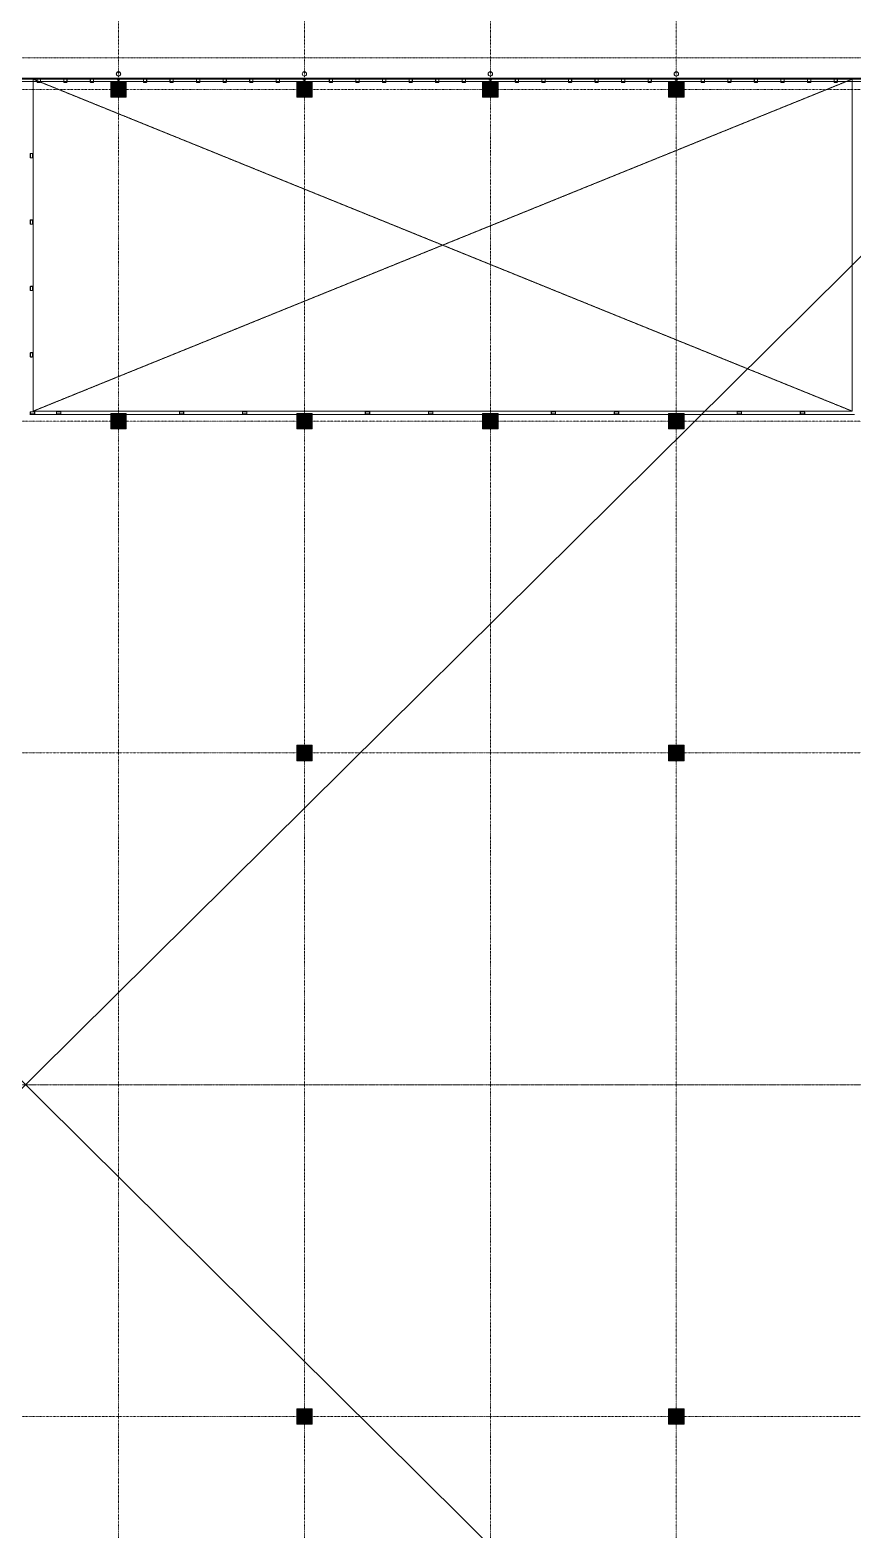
# Model space of a CAD drawing. Extents: x -32000 to 401936, y -48083 to 131250.
# Drawn here: x 197602 to 234782, y 24912 to 92686 of the extents above; entities that cross this region are included whole.
import ezdxf

# ---------------------------------------------------------------- set-up
doc = ezdxf.new("R2010")
doc.units = 0
doc.header["$LTSCALE"] = 10
for name, pattern in [('H12PL4$0$JJP_三點線', [0.9, 0.3, -0.15, 0, -0.15, 0, -0.15, 0, -0.15]), ('XFM7P40ICA$0$H12PL4$0$CENTERK1', [0.0983, 0.0833, -0.005, 0.005, -0.005]), ('XFM7P40ICA$0$H12PL4$0$DOTK1', [0.01, 0.005, -0.005]), ('XFM7P40ICA$0$H12PL4$0$JJP_三點線', [0.9, 0.3, -0.15, 0, -0.15, 0, -0.15, 0, -0.15]), ('XFM7P40ICA$0$H12PL4$0$TAI_虛線', [5.644, 2.822, -2.822])]:
    doc.linetypes.add(name, pattern=pattern)
for name, color, linetype in [('H12PL4$0$A-OBJE-2D', 252, 'Continuous'), ('H12PL4$0$A-OBJE-MEP', 252, 'Continuous'), ('H12PL4$0$A-WALL-EX', 252, 'Continuous'), ('H12PL4$0$S-COL', 252, 'Continuous'), ('H12PL4$0$S-GRID', 252, 'Continuous'), ('XFM7P40ICA$0$H12PL4$0$A-OBJE-MEP', 252, 'Continuous'), ('XFM7P40ICA$0$H12PL4$0$A-ROOF', 252, 'Continuous'), ('XFM7P40ICA$0$H12PL4$0$A-WALL-EX', 252, 'Continuous'), ('XFM7P40ICA$0$H12PL4$0$Hattch', 252, 'Continuous'), ('XFM7P40ICA$0$H12PL4$0$L40_19_DRAN', 252, 'Continuous'), ('XFM7P40ICA$0$H12PL4$0$L40_19_SIAGE1', 252, 'Continuous'), ('XFM7P40ICA$0$H12PL4$0$L40_19_SIAGE3', 252, 'Continuous'), ('XFM7P40ICA$0$H12PL4$0$L40_19_STEEL2', 252, 'Continuous'), ('XFM7P40ICA$0$H12PL4$0$L40_19_STEEL3', 252, 'Continuous'), ('XFM7P40ICA$0$H12PL4$0$L40_19_SUGATA3', 252, 'Continuous'), ('XFM7P40ICA$0$H12PL4$0$L40_19_SUGATAD', 252, 'Continuous'), ('XFM7P40ICA$0$H12PL4$0$S-COL', 252, 'Continuous'), ('XFM7P40ICA$0$H12PL4$0$S-GRID', 252, 'Continuous')]:
    doc.layers.add(name, color=color, linetype=linetype)

# ---------------------------------------------------------------- blocks, each defined once
blk = doc.blocks.new('XFM7P40ICA$0$H12PL4')
at = {"layer": 'XFM7P40ICA$0$H12PL4$0$Hattch', "linetype": 'Continuous', "lineweight": 0}
for points in [[(201250, 89650), (201950, 89650), (201950, 90350), (201250, 90350)], [(209650, 89650), (210350, 89650), (210350, 90350), (209650, 90350)], [(218050, 89650), (218750, 89650), (218750, 90350), (218050, 90350)], [(226450, 89650), (227150, 89650), (227150, 90350), (226450, 90350)], [(201250, 74650), (201950, 74650), (201950, 75350), (201250, 75350)], [(209650, 74650), (210350, 74650), (210350, 75350), (209650, 75350)], [(218050, 74650), (218750, 74650), (218750, 75350), (218050, 75350)], [(226450, 74650), (227150, 74650), (227150, 75350), (226450, 75350)], [(209650, 59650), (210350, 59650), (210350, 60350), (209650, 60350)], [(226450, 59650), (227150, 59650), (227150, 60350), (226450, 60350)], [(209650, 29650), (210350, 29650), (210350, 30350), (209650, 30350)], [(226450, 29650), (227150, 29650), (227150, 30350), (226450, 30350)]]:
    blk.add_hatch(color=256, dxfattribs=at).paths.add_polyline_path(points)
at = {"layer": 'XFM7P40ICA$0$H12PL4$0$A-OBJE-MEP', "lineweight": 0, "flags": 128}
for points in [[(201695, 90700, 1), (201505, 90700, 1)], [(210095, 90700, 1), (209905, 90700, 1)], [(218495, 90700, 1), (218305, 90700, 1)], [(226895, 90700, 1), (226705, 90700, 1)]]:
    blk.add_lwpolyline(points, format="xyb", close=True, dxfattribs=at)
at = {"layer": 'XFM7P40ICA$0$H12PL4$0$A-OBJE-MEP', "lineweight": 0}
for centre in [(201600, 90700), (210000, 90700), (218400, 90700), (226800, 90700)]:
    blk.add_circle(centre, 100, dxfattribs=at)
at = {"layer": 'XFM7P40ICA$0$H12PL4$0$A-ROOF', "linetype": 'XFM7P40ICA$0$H12PL4$0$TAI_虛線', "lineweight": 0, "flags": 128}
blk.add_lwpolyline([(151609, 45000), (243635, 45000)], dxfattribs=at)
at = {"layer": 'XFM7P40ICA$0$H12PL4$0$A-WALL-EX', "lineweight": 0, "flags": 128}
for points in [[(243600, 90500), (151700, 90500)], [(151700, 90465), (243600, 90465)]]:
    blk.add_lwpolyline(points, dxfattribs=at)
at = {"layer": 'XFM7P40ICA$0$H12PL4$0$L40_19_DRAN', "lineweight": 0}
for centre in [(201600, 90700), (210000, 90700), (218400, 90700), (226800, 90700)]:
    blk.add_circle(centre, 100, dxfattribs=at)
at = {"layer": 'XFM7P40ICA$0$H12PL4$0$L40_19_SIAGE1', "lineweight": 0}
for p, q in [((243600, 90500), (151700, 90500)), ((197740, 90465), (197740, 75450)), ((234750, 90465), (234750, 75450)), ((201250, 75300), (197590, 75300)), ((197740, 75450), (234750, 75450)), ((209650, 75300), (201950, 75300)), ((218050, 75300), (210350, 75300)), ((226450, 75300), (218750, 75300)), ((234850, 75300), (227150, 75300))]:
    blk.add_line(p, q, dxfattribs=at)
at = {"layer": 'XFM7P40ICA$0$H12PL4$0$L40_19_SIAGE3', "lineweight": 0}
blk.add_line((151665, 90465), (234900, 90465), dxfattribs=at)
at = {"layer": 'XFM7P40ICA$0$H12PL4$0$L40_19_STEEL2', "lineweight": 0, "flags": 128}
for points in [[(201250, 89650), (201250, 90350), (201950, 90350), (201950, 89650)], [(201275, 89675), (201275, 90325), (201925, 90325), (201925, 89675)], [(209650, 89650), (209650, 90350), (210350, 90350), (210350, 89650)], [(209675, 89675), (209675, 90325), (210325, 90325), (210325, 89675)], [(218050, 89650), (218050, 90350), (218750, 90350), (218750, 89650)], [(218075, 89675), (218075, 90325), (218725, 90325), (218725, 89675)], [(226450, 89650), (226450, 90350), (227150, 90350), (227150, 89650)], [(226475, 89675), (226475, 90325), (227125, 90325), (227125, 89675)], [(201250, 75350), (201250, 74650), (201950, 74650), (201950, 75350)], [(201275, 75325), (201275, 74675), (201925, 74675), (201925, 75325)], [(209650, 75350), (209650, 74650), (210350, 74650), (210350, 75350)], [(209675, 75325), (209675, 74675), (210325, 74675), (210325, 75325)], [(218050, 75350), (218050, 74650), (218750, 74650), (218750, 75350)], [(218075, 75325), (218075, 74675), (218725, 74675), (218725, 75325)], [(226450, 75350), (226450, 74650), (227150, 74650), (227150, 75350)], [(226475, 75325), (226475, 74675), (227125, 74675), (227125, 75325)], [(209650, 59650), (209650, 60350), (210350, 60350), (210350, 59650)], [(209675, 59675), (209675, 60325), (210325, 60325), (210325, 59675)], [(226450, 59650), (226450, 60350), (227150, 60350), (227150, 59650)], [(226475, 59675), (226475, 60325), (227125, 60325), (227125, 59675)], [(209650, 29650), (209650, 30350), (210350, 30350), (210350, 29650)], [(209675, 29675), (209675, 30325), (210325, 30325), (210325, 29675)], [(226450, 29650), (226450, 30350), (227150, 30350), (227150, 29650)], [(226475, 29675), (226475, 30325), (227125, 30325), (227125, 29675)]]:
    blk.add_lwpolyline(points, close=True, dxfattribs=at)
at = {"layer": 'XFM7P40ICA$0$H12PL4$0$L40_19_STEEL3', "lineweight": 0, "flags": 128}
for points in [[(198061.5, 90315), (197938.5, 90315, -0.4142136), (197925, 90328.5), (197925, 90451.5, -0.4142136), (197938.5, 90465), (198061.5, 90465, -0.4142136), (198075, 90451.5), (198075, 90328.5, -0.4142136)], [(198061.5, 90319.5), (197938.5, 90319.5, -0.4142136), (197929.5, 90328.5), (197929.5, 90451.5, -0.4142136), (197938.5, 90460.5), (198061.5, 90460.5, -0.4142136), (198070.5, 90451.5), (198070.5, 90328.5, -0.4142136)], [(199261.5, 90315), (199138.5, 90315, -0.4142136), (199125, 90328.5), (199125, 90451.5, -0.4142136), (199138.5, 90465), (199261.5, 90465, -0.4142136), (199275, 90451.5), (199275, 90328.5, -0.4142136)], [(199261.5, 90319.5), (199138.5, 90319.5, -0.4142136), (199129.5, 90328.5), (199129.5, 90451.5, -0.4142136), (199138.5, 90460.5), (199261.5, 90460.5, -0.4142136), (199270.5, 90451.5), (199270.5, 90328.5, -0.4142136)], [(200461.5, 90315), (200338.5, 90315, -0.4142136), (200325, 90328.5), (200325, 90451.5, -0.4142136), (200338.5, 90465), (200461.5, 90465, -0.4142136), (200475, 90451.5), (200475, 90328.5, -0.4142136)], [(200461.5, 90319.5), (200338.5, 90319.5, -0.4142136), (200329.5, 90328.5), (200329.5, 90451.5, -0.4142136), (200338.5, 90460.5), (200461.5, 90460.5, -0.4142136), (200470.5, 90451.5), (200470.5, 90328.5, -0.4142136)], [(201636.5, 90415), (201563.5, 90415, -0.4142136), (201550, 90428.5), (201550, 90451.5, -0.4142136), (201563.5, 90465), (201636.5, 90465, -0.4142136), (201650, 90451.5), (201650, 90428.5, -0.4142136)], [(201636.5, 90419.5), (201563.5, 90419.5, -0.4142136), (201554.5, 90428.5), (201554.5, 90451.5, -0.4142136), (201563.5, 90460.5), (201636.5, 90460.5, -0.4142136), (201645.5, 90451.5), (201645.5, 90428.5, -0.4142136)], [(202861.5, 90315), (202738.5, 90315, -0.4142136), (202725, 90328.5), (202725, 90451.5, -0.4142136), (202738.5, 90465), (202861.5, 90465, -0.4142136), (202875, 90451.5), (202875, 90328.5, -0.4142136)], [(202861.5, 90319.5), (202738.5, 90319.5, -0.4142136), (202729.5, 90328.5), (202729.5, 90451.5, -0.4142136), (202738.5, 90460.5), (202861.5, 90460.5, -0.4142136), (202870.5, 90451.5), (202870.5, 90328.5, -0.4142136)], [(204061.5, 90315), (203938.5, 90315, -0.4142136), (203925, 90328.5), (203925, 90451.5, -0.4142136), (203938.5, 90465), (204061.5, 90465, -0.4142136), (204075, 90451.5), (204075, 90328.5, -0.4142136)], [(204061.5, 90319.5), (203938.5, 90319.5, -0.4142136), (203929.5, 90328.5), (203929.5, 90451.5, -0.4142136), (203938.5, 90460.5), (204061.5, 90460.5, -0.4142136), (204070.5, 90451.5), (204070.5, 90328.5, -0.4142136)], [(205261.5, 90315), (205138.5, 90315, -0.4142136), (205125, 90328.5), (205125, 90451.5, -0.4142136), (205138.5, 90465), (205261.5, 90465, -0.4142136), (205275, 90451.5), (205275, 90328.5, -0.4142136)], [(205261.5, 90319.5), (205138.5, 90319.5, -0.4142136), (205129.5, 90328.5), (205129.5, 90451.5, -0.4142136), (205138.5, 90460.5), (205261.5, 90460.5, -0.4142136), (205270.5, 90451.5), (205270.5, 90328.5, -0.4142136)], [(206461.5, 90315), (206338.5, 90315, -0.4142136), (206325, 90328.5), (206325, 90451.5, -0.4142136), (206338.5, 90465), (206461.5, 90465, -0.4142136), (206475, 90451.5), (206475, 90328.5, -0.4142136)], [(206461.5, 90319.5), (206338.5, 90319.5, -0.4142136), (206329.5, 90328.5), (206329.5, 90451.5, -0.4142136), (206338.5, 90460.5), (206461.5, 90460.5, -0.4142136), (206470.5, 90451.5), (206470.5, 90328.5, -0.4142136)], [(207661.5, 90315), (207538.5, 90315, -0.4142136), (207525, 90328.5), (207525, 90451.5, -0.4142136), (207538.5, 90465), (207661.5, 90465, -0.4142136), (207675, 90451.5), (207675, 90328.5, -0.4142136)], [(207661.5, 90319.5), (207538.5, 90319.5, -0.4142136), (207529.5, 90328.5), (207529.5, 90451.5, -0.4142136), (207538.5, 90460.5), (207661.5, 90460.5, -0.4142136), (207670.5, 90451.5), (207670.5, 90328.5, -0.4142136)], [(208861.5, 90315), (208738.5, 90315, -0.4142136), (208725, 90328.5), (208725, 90451.5, -0.4142136), (208738.5, 90465), (208861.5, 90465, -0.4142136), (208875, 90451.5), (208875, 90328.5, -0.4142136)], [(208861.5, 90319.5), (208738.5, 90319.5, -0.4142136), (208729.5, 90328.5), (208729.5, 90451.5, -0.4142136), (208738.5, 90460.5), (208861.5, 90460.5, -0.4142136), (208870.5, 90451.5), (208870.5, 90328.5, -0.4142136)], [(210036.5, 90415), (209963.5, 90415, -0.4142136), (209950, 90428.5), (209950, 90451.5, -0.4142136), (209963.5, 90465), (210036.5, 90465, -0.4142136), (210050, 90451.5), (210050, 90428.5, -0.4142136)], [(210036.5, 90419.5), (209963.5, 90419.5, -0.4142136), (209954.5, 90428.5), (209954.5, 90451.5, -0.4142136), (209963.5, 90460.5), (210036.5, 90460.5, -0.4142136), (210045.5, 90451.5), (210045.5, 90428.5, -0.4142136)], [(211261.5, 90315), (211138.5, 90315, -0.4142136), (211125, 90328.5), (211125, 90451.5, -0.4142136), (211138.5, 90465), (211261.5, 90465, -0.4142136), (211275, 90451.5), (211275, 90328.5, -0.4142136)], [(211261.5, 90319.5), (211138.5, 90319.5, -0.4142136), (211129.5, 90328.5), (211129.5, 90451.5, -0.4142136), (211138.5, 90460.5), (211261.5, 90460.5, -0.4142136), (211270.5, 90451.5), (211270.5, 90328.5, -0.4142136)], [(212461.5, 90315), (212338.5, 90315, -0.4142136), (212325, 90328.5), (212325, 90451.5, -0.4142136), (212338.5, 90465), (212461.5, 90465, -0.4142136), (212475, 90451.5), (212475, 90328.5, -0.4142136)], [(212461.5, 90319.5), (212338.5, 90319.5, -0.4142136), (212329.5, 90328.5), (212329.5, 90451.5, -0.4142136), (212338.5, 90460.5), (212461.5, 90460.5, -0.4142136), (212470.5, 90451.5), (212470.5, 90328.5, -0.4142136)], [(213661.5, 90315), (213538.5, 90315, -0.4142136), (213525, 90328.5), (213525, 90451.5, -0.4142136), (213538.5, 90465), (213661.5, 90465, -0.4142136), (213675, 90451.5), (213675, 90328.5, -0.4142136)], [(213661.5, 90319.5), (213538.5, 90319.5, -0.4142136), (213529.5, 90328.5), (213529.5, 90451.5, -0.4142136), (213538.5, 90460.5), (213661.5, 90460.5, -0.4142136), (213670.5, 90451.5), (213670.5, 90328.5, -0.4142136)], [(214861.5, 90315), (214738.5, 90315, -0.4142136), (214725, 90328.5), (214725, 90451.5, -0.4142136), (214738.5, 90465), (214861.5, 90465, -0.4142136), (214875, 90451.5), (214875, 90328.5, -0.4142136)], [(214861.5, 90319.5), (214738.5, 90319.5, -0.4142136), (214729.5, 90328.5), (214729.5, 90451.5, -0.4142136), (214738.5, 90460.5), (214861.5, 90460.5, -0.4142136), (214870.5, 90451.5), (214870.5, 90328.5, -0.4142136)], [(216061.5, 90315), (215938.5, 90315, -0.4142136), (215925, 90328.5), (215925, 90451.5, -0.4142136), (215938.5, 90465), (216061.5, 90465, -0.4142136), (216075, 90451.5), (216075, 90328.5, -0.4142136)], [(216061.5, 90319.5), (215938.5, 90319.5, -0.4142136), (215929.5, 90328.5), (215929.5, 90451.5, -0.4142136), (215938.5, 90460.5), (216061.5, 90460.5, -0.4142136), (216070.5, 90451.5), (216070.5, 90328.5, -0.4142136)], [(217261.5, 90315), (217138.5, 90315, -0.4142136), (217125, 90328.5), (217125, 90451.5, -0.4142136), (217138.5, 90465), (217261.5, 90465, -0.4142136), (217275, 90451.5), (217275, 90328.5, -0.4142136)], [(217261.5, 90319.5), (217138.5, 90319.5, -0.4142136), (217129.5, 90328.5), (217129.5, 90451.5, -0.4142136), (217138.5, 90460.5), (217261.5, 90460.5, -0.4142136), (217270.5, 90451.5), (217270.5, 90328.5, -0.4142136)], [(218436.5, 90415), (218363.5, 90415, -0.4142136), (218350, 90428.5), (218350, 90451.5, -0.4142136), (218363.5, 90465), (218436.5, 90465, -0.4142136), (218450, 90451.5), (218450, 90428.5, -0.4142136)], [(218436.5, 90419.5), (218363.5, 90419.5, -0.4142136), (218354.5, 90428.5), (218354.5, 90451.5, -0.4142136), (218363.5, 90460.5), (218436.5, 90460.5, -0.4142136), (218445.5, 90451.5), (218445.5, 90428.5, -0.4142136)], [(219661.5, 90315), (219538.5, 90315, -0.4142136), (219525, 90328.5), (219525, 90451.5, -0.4142136), (219538.5, 90465), (219661.5, 90465, -0.4142136), (219675, 90451.5), (219675, 90328.5, -0.4142136)], [(219661.5, 90319.5), (219538.5, 90319.5, -0.4142136), (219529.5, 90328.5), (219529.5, 90451.5, -0.4142136), (219538.5, 90460.5), (219661.5, 90460.5, -0.4142136), (219670.5, 90451.5), (219670.5, 90328.5, -0.4142136)], [(220861.5, 90315), (220738.5, 90315, -0.4142136), (220725, 90328.5), (220725, 90451.5, -0.4142136), (220738.5, 90465), (220861.5, 90465, -0.4142136), (220875, 90451.5), (220875, 90328.5, -0.4142136)], [(220861.5, 90319.5), (220738.5, 90319.5, -0.4142136), (220729.5, 90328.5), (220729.5, 90451.5, -0.4142136), (220738.5, 90460.5), (220861.5, 90460.5, -0.4142136), (220870.5, 90451.5), (220870.5, 90328.5, -0.4142136)], [(222061.5, 90315), (221938.5, 90315, -0.4142136), (221925, 90328.5), (221925, 90451.5, -0.4142136), (221938.5, 90465), (222061.5, 90465, -0.4142136), (222075, 90451.5), (222075, 90328.5, -0.4142136)], [(222061.5, 90319.5), (221938.5, 90319.5, -0.4142136), (221929.5, 90328.5), (221929.5, 90451.5, -0.4142136), (221938.5, 90460.5), (222061.5, 90460.5, -0.4142136), (222070.5, 90451.5), (222070.5, 90328.5, -0.4142136)], [(223261.5, 90315), (223138.5, 90315, -0.4142136), (223125, 90328.5), (223125, 90451.5, -0.4142136), (223138.5, 90465), (223261.5, 90465, -0.4142136), (223275, 90451.5), (223275, 90328.5, -0.4142136)], [(223261.5, 90319.5), (223138.5, 90319.5, -0.4142136), (223129.5, 90328.5), (223129.5, 90451.5, -0.4142136), (223138.5, 90460.5), (223261.5, 90460.5, -0.4142136), (223270.5, 90451.5), (223270.5, 90328.5, -0.4142136)], [(224461.5, 90315), (224338.5, 90315, -0.4142136), (224325, 90328.5), (224325, 90451.5, -0.4142136), (224338.5, 90465), (224461.5, 90465, -0.4142136), (224475, 90451.5), (224475, 90328.5, -0.4142136)], [(224461.5, 90319.5), (224338.5, 90319.5, -0.4142136), (224329.5, 90328.5), (224329.5, 90451.5, -0.4142136), (224338.5, 90460.5), (224461.5, 90460.5, -0.4142136), (224470.5, 90451.5), (224470.5, 90328.5, -0.4142136)], [(225661.5, 90315), (225538.5, 90315, -0.4142136), (225525, 90328.5), (225525, 90451.5, -0.4142136), (225538.5, 90465), (225661.5, 90465, -0.4142136), (225675, 90451.5), (225675, 90328.5, -0.4142136)], [(225661.5, 90319.5), (225538.5, 90319.5, -0.4142136), (225529.5, 90328.5), (225529.5, 90451.5, -0.4142136), (225538.5, 90460.5), (225661.5, 90460.5, -0.4142136), (225670.5, 90451.5), (225670.5, 90328.5, -0.4142136)], [(226836.5, 90415), (226763.5, 90415, -0.4142136), (226750, 90428.5), (226750, 90451.5, -0.4142136), (226763.5, 90465), (226836.5, 90465, -0.4142136), (226850, 90451.5), (226850, 90428.5, -0.4142136)], [(226836.5, 90419.5), (226763.5, 90419.5, -0.4142136), (226754.5, 90428.5), (226754.5, 90451.5, -0.4142136), (226763.5, 90460.5), (226836.5, 90460.5, -0.4142136), (226845.5, 90451.5), (226845.5, 90428.5, -0.4142136)], [(228061.5, 90315), (227938.5, 90315, -0.4142136), (227925, 90328.5), (227925, 90451.5, -0.4142136), (227938.5, 90465), (228061.5, 90465, -0.4142136), (228075, 90451.5), (228075, 90328.5, -0.4142136)], [(228061.5, 90319.5), (227938.5, 90319.5, -0.4142136), (227929.5, 90328.5), (227929.5, 90451.5, -0.4142136), (227938.5, 90460.5), (228061.5, 90460.5, -0.4142136), (228070.5, 90451.5), (228070.5, 90328.5, -0.4142136)], [(229261.5, 90315), (229138.5, 90315, -0.4142136), (229125, 90328.5), (229125, 90451.5, -0.4142136), (229138.5, 90465), (229261.5, 90465, -0.4142136), (229275, 90451.5), (229275, 90328.5, -0.4142136)], [(229261.5, 90319.5), (229138.5, 90319.5, -0.4142136), (229129.5, 90328.5), (229129.5, 90451.5, -0.4142136), (229138.5, 90460.5), (229261.5, 90460.5, -0.4142136), (229270.5, 90451.5), (229270.5, 90328.5, -0.4142136)], [(230461.5, 90315), (230338.5, 90315, -0.4142136), (230325, 90328.5), (230325, 90451.5, -0.4142136), (230338.5, 90465), (230461.5, 90465, -0.4142136), (230475, 90451.5), (230475, 90328.5, -0.4142136)], [(230461.5, 90319.5), (230338.5, 90319.5, -0.4142136), (230329.5, 90328.5), (230329.5, 90451.5, -0.4142136), (230338.5, 90460.5), (230461.5, 90460.5, -0.4142136), (230470.5, 90451.5), (230470.5, 90328.5, -0.4142136)], [(231661.5, 90315), (231538.5, 90315, -0.4142136), (231525, 90328.5), (231525, 90451.5, -0.4142136), (231538.5, 90465), (231661.5, 90465, -0.4142136), (231675, 90451.5), (231675, 90328.5, -0.4142136)], [(231661.5, 90319.5), (231538.5, 90319.5, -0.4142136), (231529.5, 90328.5), (231529.5, 90451.5, -0.4142136), (231538.5, 90460.5), (231661.5, 90460.5, -0.4142136), (231670.5, 90451.5), (231670.5, 90328.5, -0.4142136)], [(232861.5, 90315), (232738.5, 90315, -0.4142136), (232725, 90328.5), (232725, 90451.5, -0.4142136), (232738.5, 90465), (232861.5, 90465, -0.4142136), (232875, 90451.5), (232875, 90328.5, -0.4142136)], [(232861.5, 90319.5), (232738.5, 90319.5, -0.4142136), (232729.5, 90328.5), (232729.5, 90451.5, -0.4142136), (232738.5, 90460.5), (232861.5, 90460.5, -0.4142136), (232870.5, 90451.5), (232870.5, 90328.5, -0.4142136)], [(234061.5, 90315), (233938.5, 90315, -0.4142136), (233925, 90328.5), (233925, 90451.5, -0.4142136), (233938.5, 90465), (234061.5, 90465, -0.4142136), (234075, 90451.5), (234075, 90328.5, -0.4142136)], [(234061.5, 90319.5), (233938.5, 90319.5, -0.4142136), (233929.5, 90328.5), (233929.5, 90451.5, -0.4142136), (233938.5, 90460.5), (234061.5, 90460.5, -0.4142136), (234070.5, 90451.5), (234070.5, 90328.5, -0.4142136)], [(197615, 87082), (197615, 86918, 0.4142136), (197633, 86900), (197697, 86900, 0.4142136), (197715, 86918), (197715, 87082, 0.4142136), (197697, 87100), (197633, 87100, 0.4142136)], [(197621, 87082), (197621, 86918, 0.4142136), (197633, 86906), (197697, 86906, 0.4142136), (197709, 86918), (197709, 87082, 0.4142136), (197697, 87094), (197633, 87094, 0.4142136)], [(197615, 84082), (197615, 83918, 0.4142136), (197633, 83900), (197697, 83900, 0.4142136), (197715, 83918), (197715, 84082, 0.4142136), (197697, 84100), (197633, 84100, 0.4142136)], [(197621, 84082), (197621, 83918, 0.4142136), (197633, 83906), (197697, 83906, 0.4142136), (197709, 83918), (197709, 84082, 0.4142136), (197697, 84094), (197633, 84094, 0.4142136)], [(197615, 81082), (197615, 80918, 0.4142136), (197633, 80900), (197697, 80900, 0.4142136), (197715, 80918), (197715, 81082, 0.4142136), (197697, 81100), (197633, 81100, 0.4142136)], [(197621, 81082), (197621, 80918, 0.4142136), (197633, 80906), (197697, 80906, 0.4142136), (197709, 80918), (197709, 81082, 0.4142136), (197697, 81094), (197633, 81094, 0.4142136)], [(197615, 78082), (197615, 77918, 0.4142136), (197633, 77900), (197697, 77900, 0.4142136), (197715, 77918), (197715, 78082, 0.4142136), (197697, 78100), (197633, 78100, 0.4142136)], [(197621, 78082), (197621, 77918, 0.4142136), (197633, 77906), (197697, 77906, 0.4142136), (197709, 77918), (197709, 78082, 0.4142136), (197697, 78094), (197633, 78094, 0.4142136)], [(197797, 75425), (197633, 75425, 0.4142136), (197615, 75407), (197615, 75343, 0.4142136), (197633, 75325), (197797, 75325, 0.4142136), (197815, 75343), (197815, 75407, 0.4142136)], [(197797, 75419), (197633, 75419, 0.4142136), (197621, 75407), (197621, 75343, 0.4142136), (197633, 75331), (197797, 75331, 0.4142136), (197809, 75343), (197809, 75407, 0.4142136)], [(198982, 75425), (198818, 75425, 0.4142136), (198800, 75407), (198800, 75343, 0.4142136), (198818, 75325), (198982, 75325, 0.4142136), (199000, 75343), (199000, 75407, 0.4142136)], [(198982, 75419), (198818, 75419, 0.4142136), (198806, 75407), (198806, 75343, 0.4142136), (198818, 75331), (198982, 75331, 0.4142136), (198994, 75343), (198994, 75407, 0.4142136)], [(204532, 75425), (204368, 75425, 0.4142136), (204350, 75407), (204350, 75343, 0.4142136), (204368, 75325), (204532, 75325, 0.4142136), (204550, 75343), (204550, 75407, 0.4142136)], [(204532, 75419), (204368, 75419, 0.4142136), (204356, 75407), (204356, 75343, 0.4142136), (204368, 75331), (204532, 75331, 0.4142136), (204544, 75343), (204544, 75407, 0.4142136)], [(207382, 75425), (207218, 75425, 0.4142136), (207200, 75407), (207200, 75343, 0.4142136), (207218, 75325), (207382, 75325, 0.4142136), (207400, 75343), (207400, 75407, 0.4142136)], [(207382, 75419), (207218, 75419, 0.4142136), (207206, 75407), (207206, 75343, 0.4142136), (207218, 75331), (207382, 75331, 0.4142136), (207394, 75343), (207394, 75407, 0.4142136)], [(212932, 75425), (212768, 75425, 0.4142136), (212750, 75407), (212750, 75343, 0.4142136), (212768, 75325), (212932, 75325, 0.4142136), (212950, 75343), (212950, 75407, 0.4142136)], [(212932, 75419), (212768, 75419, 0.4142136), (212756, 75407), (212756, 75343, 0.4142136), (212768, 75331), (212932, 75331, 0.4142136), (212944, 75343), (212944, 75407, 0.4142136)], [(215782, 75425), (215618, 75425, 0.4142136), (215600, 75407), (215600, 75343, 0.4142136), (215618, 75325), (215782, 75325, 0.4142136), (215800, 75343), (215800, 75407, 0.4142136)], [(215782, 75419), (215618, 75419, 0.4142136), (215606, 75407), (215606, 75343, 0.4142136), (215618, 75331), (215782, 75331, 0.4142136), (215794, 75343), (215794, 75407, 0.4142136)], [(221332, 75425), (221168, 75425, 0.4142136), (221150, 75407), (221150, 75343, 0.4142136), (221168, 75325), (221332, 75325, 0.4142136), (221350, 75343), (221350, 75407, 0.4142136)], [(221332, 75419), (221168, 75419, 0.4142136), (221156, 75407), (221156, 75343, 0.4142136), (221168, 75331), (221332, 75331, 0.4142136), (221344, 75343), (221344, 75407, 0.4142136)], [(224182, 75425), (224018, 75425, 0.4142136), (224000, 75407), (224000, 75343, 0.4142136), (224018, 75325), (224182, 75325, 0.4142136), (224200, 75343), (224200, 75407, 0.4142136)], [(224182, 75419), (224018, 75419, 0.4142136), (224006, 75407), (224006, 75343, 0.4142136), (224018, 75331), (224182, 75331, 0.4142136), (224194, 75343), (224194, 75407, 0.4142136)], [(229732, 75425), (229568, 75425, 0.4142136), (229550, 75407), (229550, 75343, 0.4142136), (229568, 75325), (229732, 75325, 0.4142136), (229750, 75343), (229750, 75407, 0.4142136)], [(229732, 75419), (229568, 75419, 0.4142136), (229556, 75407), (229556, 75343, 0.4142136), (229568, 75331), (229732, 75331, 0.4142136), (229744, 75343), (229744, 75407, 0.4142136)], [(232582, 75425), (232418, 75425, 0.4142136), (232400, 75407), (232400, 75343, 0.4142136), (232418, 75325), (232582, 75325, 0.4142136), (232600, 75343), (232600, 75407, 0.4142136)], [(232582, 75419), (232418, 75419, 0.4142136), (232406, 75407), (232406, 75343, 0.4142136), (232418, 75331), (232582, 75331, 0.4142136), (232594, 75343), (232594, 75407, 0.4142136)]]:
    blk.add_lwpolyline(points, format="xyb", close=True, dxfattribs=at)
at = {"layer": 'XFM7P40ICA$0$H12PL4$0$L40_19_SUGATA3', "linetype": 'XFM7P40ICA$0$H12PL4$0$CENTERK1', "lineweight": 0}
for p, q in [((197740, 90465), (234750, 75450)), ((197740, 75450), (234750, 90465))]:
    blk.add_line(p, q, dxfattribs=at)
at = {"layer": 'XFM7P40ICA$0$H12PL4$0$L40_19_SUGATAD', "linetype": 'XFM7P40ICA$0$H12PL4$0$DOTK1', "lineweight": 0}
blk.add_line((151700, 91425), (243600, 91425), dxfattribs=at)
at = {"layer": 'XFM7P40ICA$0$H12PL4$0$S-COL', "lineweight": 0, "flags": 128}
for points in [[(201250, 89650), (201950, 89650), (201950, 90350), (201250, 90350)], [(209650, 89650), (210350, 89650), (210350, 90350), (209650, 90350)], [(218050, 89650), (218750, 89650), (218750, 90350), (218050, 90350)], [(226450, 89650), (227150, 89650), (227150, 90350), (226450, 90350)], [(201250, 74650), (201950, 74650), (201950, 75350), (201250, 75350)], [(209650, 74650), (210350, 74650), (210350, 75350), (209650, 75350)], [(218050, 74650), (218750, 74650), (218750, 75350), (218050, 75350)], [(226450, 74650), (227150, 74650), (227150, 75350), (226450, 75350)], [(209650, 59650), (210350, 59650), (210350, 60350), (209650, 60350)], [(226450, 59650), (227150, 59650), (227150, 60350), (226450, 60350)], [(209650, 29650), (210350, 29650), (210350, 30350), (209650, 30350)], [(226450, 29650), (227150, 29650), (227150, 30350), (226450, 30350)]]:
    blk.add_lwpolyline(points, close=True, dxfattribs=at)
at = {"layer": 'XFM7P40ICA$0$H12PL4$0$S-GRID', "linetype": 'XFM7P40ICA$0$H12PL4$0$JJP_三點線', "lineweight": 0}
for p, q in [((201600, 128250), (201600, -28000)), ((210000, 128250), (210000, -28000)), ((218400, 128250), (218400, -28000)), ((226800, 128250), (226800, -28000)), ((-29000, 90000), (289600, 90000)), ((-29000, 75000), (289600, 75000)), ((-29000, 60000), (289600, 60000)), ((-29000, 45000), (289600, 45000)), ((-29000, 30000), (289600, 30000))]:
    blk.add_line(p, q, dxfattribs=at)
blk = doc.blocks.new('XFM7P40ICA')
blk.add_blockref('XFM7P40ICA$0$H12PL4', (0, 0))
blk = doc.blocks.new('H12PL4')
at = {"layer": 'H12PL4$0$A-OBJE-2D', "lineweight": 0}
for p, q in [((151700, -350), (243100, 90350)), ((243100, -350), (151700, 90350))]:
    blk.add_line(p, q, dxfattribs=at)
at = {"layer": 'H12PL4$0$A-OBJE-MEP', "lineweight": 0, "flags": 128}
for points in [[(201695, 90700, 1), (201505, 90700, 1)], [(210095, 90700, 1), (209905, 90700, 1)], [(218495, 90700, 1), (218305, 90700, 1)], [(226895, 90700, 1), (226705, 90700, 1)]]:
    blk.add_lwpolyline(points, format="xyb", close=True, dxfattribs=at)
at = {"layer": 'H12PL4$0$A-OBJE-MEP', "lineweight": 0}
for centre in [(201600, 90700), (210000, 90700), (218400, 90700), (226800, 90700)]:
    blk.add_circle(centre, 100, dxfattribs=at)
at = {"layer": 'H12PL4$0$A-WALL-EX', "lineweight": 0}
blk.add_line((151700, 90465), (243600, 90465), dxfattribs=at)
at = {"layer": 'H12PL4$0$A-WALL-EX', "lineweight": 0, "flags": 128}
for points in [[(151550, 90350), (243617.5, 90350)], [(151700, 90500), (243600, 90500)], [(151700, 90500), (243600, 90500)], [(243600, 90500), (151700, 90500)]]:
    blk.add_lwpolyline(points, dxfattribs=at)
at = {"layer": 'H12PL4$0$S-COL', "lineweight": 0, "flags": 128}
for points in [[(201250, 90350), (201250, 89650), (201950, 89650), (201950, 90350)], [(209650, 90350), (209650, 89650), (210350, 89650), (210350, 90350)], [(218050, 90350), (218050, 89650), (218750, 89650), (218750, 90350)], [(226450, 90350), (226450, 89650), (227150, 89650), (227150, 90350)]]:
    blk.add_lwpolyline(points, dxfattribs=at)
for points in [[(201250, 74650), (201950, 74650), (201950, 75350), (201250, 75350)], [(209650, 74650), (210350, 74650), (210350, 75350), (209650, 75350)], [(218050, 74650), (218750, 74650), (218750, 75350), (218050, 75350)], [(226450, 74650), (227150, 74650), (227150, 75350), (226450, 75350)], [(209650, 59650), (210350, 59650), (210350, 60350), (209650, 60350)], [(226450, 59650), (227150, 59650), (227150, 60350), (226450, 60350)], [(209650, 29650), (210350, 29650), (210350, 30350), (209650, 30350)], [(226450, 29650), (227150, 29650), (227150, 30350), (226450, 30350)]]:
    blk.add_lwpolyline(points, close=True, dxfattribs=at)
at = {"layer": 'H12PL4$0$S-GRID', "linetype": 'H12PL4$0$JJP_三點線', "lineweight": 0}
for p, q in [((201600, 128250), (201600, -28000)), ((210000, 128250), (210000, -28000)), ((218400, 128250), (218400, -28000)), ((226800, 128250), (226800, -28000)), ((-29000, 90000), (289600, 90000)), ((-29000, 75000), (289600, 75000)), ((-29000, 60000), (289600, 60000)), ((-29000, 45000), (289600, 45000)), ((-29000, 30000), (289600, 30000))]:
    blk.add_line(p, q, dxfattribs=at)

msp = doc.modelspace()

# ---------------------------------------------------------------- block references
msp.add_blockref('XFM7P40ICA', (0, 0))

# ---------------------------------------------------------------- next in the draw order: block references
msp.add_blockref('H12PL4', (0, 0))

doc.saveas('drawing.dxf')
